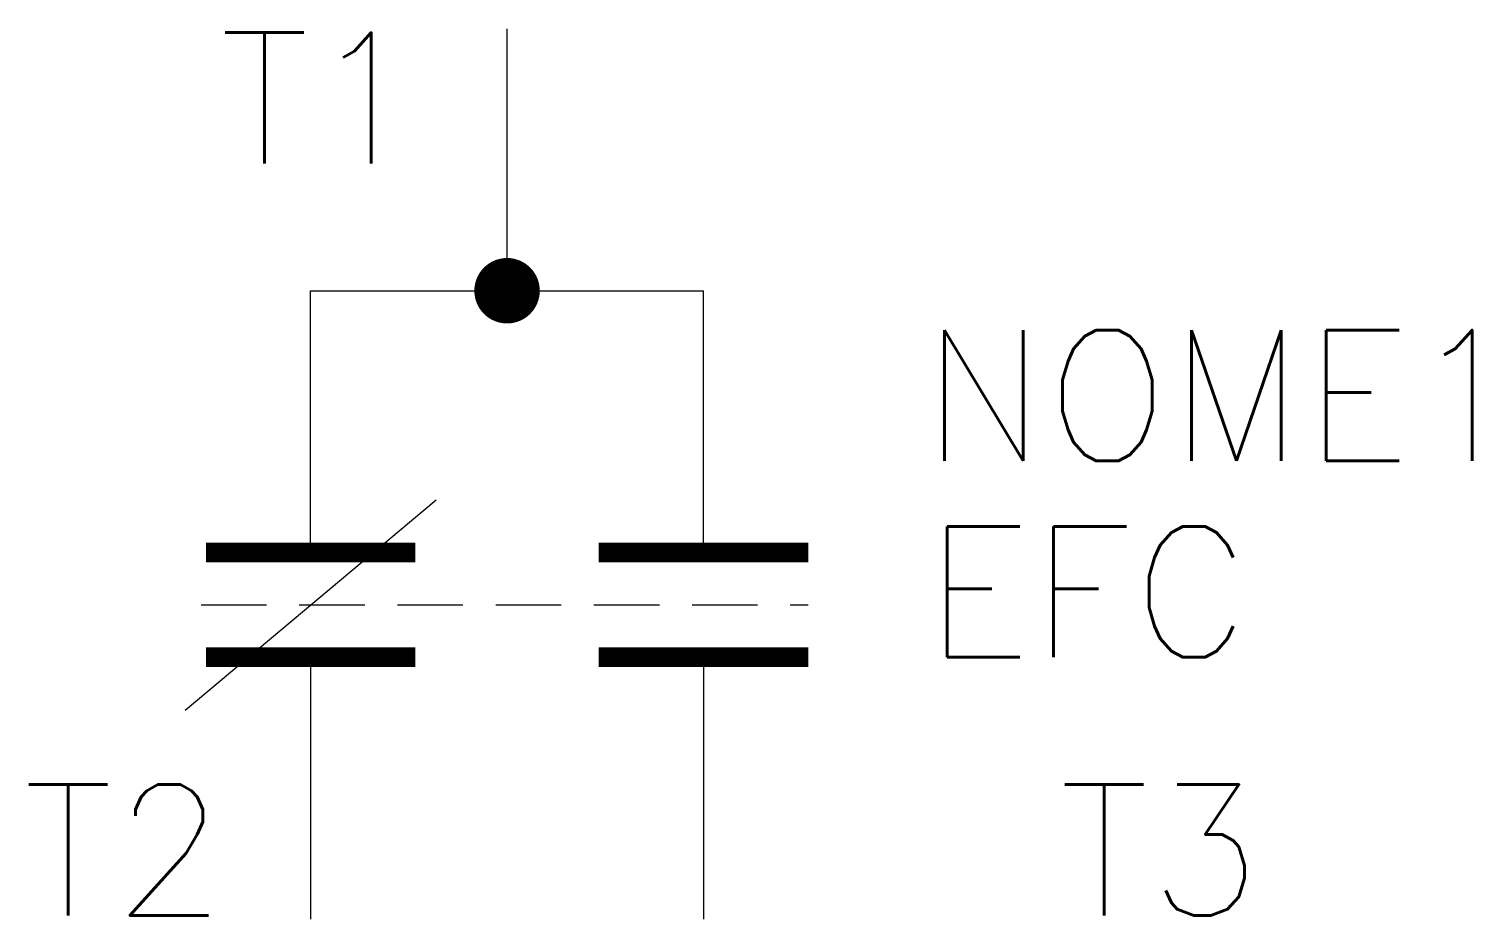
# Model space of a CAD drawing. Extents: x 384.7 to 406.7, y 174.2 to 187.8.
import ezdxf
from ezdxf.enums import TextEntityAlignment as Align

# ---------------------------------------------------------------- set-up
doc = ezdxf.new("R2010")
doc.units = 0
doc.header["$MEASUREMENT"] = 0
doc.linetypes.add('DASHED', pattern=[0.75, 0.5, -0.25])
doc.layers.get('0').update_dxf_attribs({"linetype": 'CONTINUOUS'})
doc.styles.add('ROMANS', font='romans')

# ---------------------------------------------------------------- blocks, each defined once
blk = doc.blocks.new('CON2')
at = {"const_width": 0.5}
blk.add_lwpolyline([(-0.25, 0, 1), (0.25, 0, 1)], format="xyb", close=True, dxfattribs=at)

msp = doc.modelspace()

# ---------------------------------------------------------------- linework, layer by layer
for p, q in [((392.006, 183.794), (392.006, 187.794)), ((389.006, 179.794), (389.006, 183.794)), ((395.006, 179.794), (395.006, 183.794)), ((387.091, 177.387), (390.921, 180.601)), ((389.006, 178.194), (389.006, 174.194)), ((395.006, 178.194), (395.006, 174.194))]:
    msp.add_line(p, q)
at = {"color": 0}
msp.add_line((389.006, 183.794), (395.006, 183.794), dxfattribs=at)
at = {"linetype": 'DASHED', "ltscale": 2}
msp.add_line((387.332, 178.994), (396.606, 178.994), dxfattribs=at)
at = {"color": 5, "const_width": 0.3}
for points in [[(390.606, 179.794), (387.406, 179.794)], [(396.606, 179.794), (393.406, 179.794)], [(390.606, 178.194), (387.406, 178.194)], [(396.606, 178.194), (393.406, 178.194)]]:
    msp.add_lwpolyline(points, dxfattribs=at)

# ---------------------------------------------------------------- block references
at = {"color": 0, "xscale": -1, "rotation": 90}
msp.add_blockref('CON2', (392.006, 183.794), dxfattribs=at)

# ---------------------------------------------------------------- texts
at = {"lineweight": -3, "style": 'ROMANS'}
for tag, p in [('T1', (390.703, 186.738)), ('T2', (387.703, 175.251)), ('T3', (403.525, 175.251))]:
    msp.add_attdef(tag, text='', height=2, dxfattribs=at).set_placement(p, align=Align.MIDDLE_RIGHT)
for tag, p in [('NOME1', (398.345, 182.194)), ('EFC', (398.382, 179.194))]:
    msp.add_attdef(tag, text='', height=2, dxfattribs=at).set_placement(p, align=Align.MIDDLE_LEFT)

doc.saveas('drawing.dxf')
